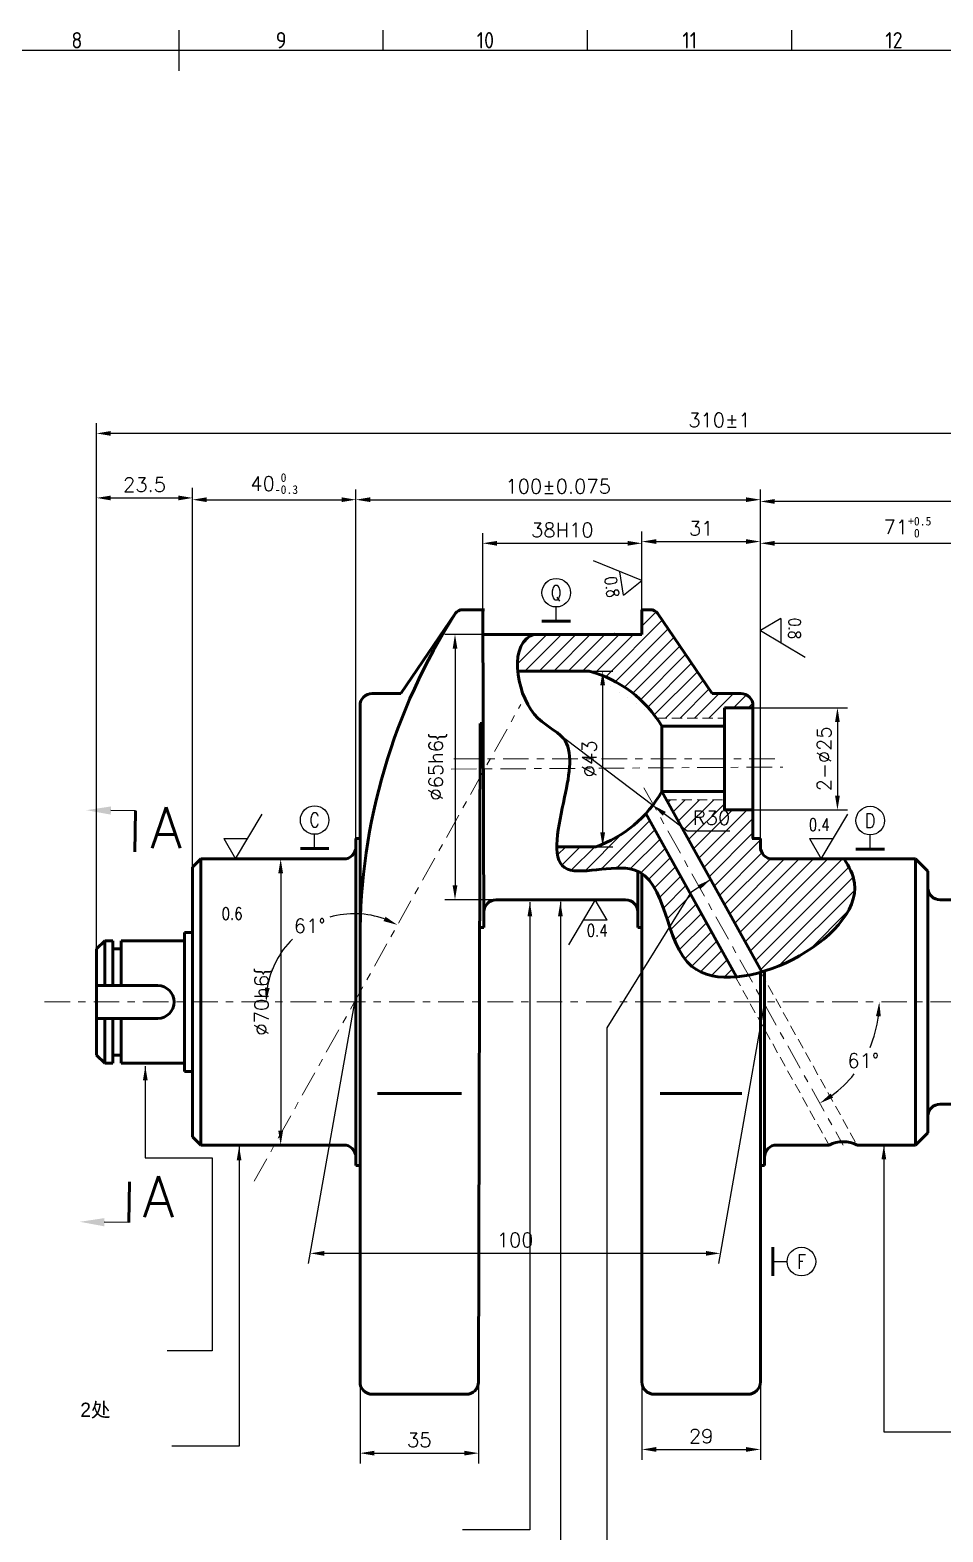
# Model space of a CAD drawing. Header units: millimetres. Extents: x -83 to 757, y -104 to 490.
# Drawn here: x 301 to 524.4, y 107.1 to 474.6 of the extents above; entities that cross this region are included whole.
import ezdxf
from ezdxf.enums import TextEntityAlignment as Align

# ---------------------------------------------------------------- set-up
doc = ezdxf.new("R2010")
doc.units = ezdxf.units.MM
doc.linetypes.add('AX_CENTER', pattern=[12.05, 6.25, -2, 1.8, -2])
doc.linetypes.add('AX_DASHED', pattern=[3.75, 2.5, -1.25])
for name, color, linetype in [('a1', 7, 'Continuous'), ('dim', 1, 'Continuous'), ('f', 6, 'Continuous')]:
    doc.layers.add(name, color=color, linetype=linetype)
for name, color, linetype, lineweight in [('b', 7, 'Continuous', 50), ('c2', 1, 'AX_CENTER', 18), ('x', 4, 'AX_DASHED', 18)]:
    doc.layers.add(name, color=color, linetype=linetype, lineweight=lineweight)
doc.styles.add('ISO Proportional', font='isocp.shx', dxfattribs={"bigfont": 'gbcbig.shx'})
doc.styles.get("Standard").update_dxf_attribs({"font": 'romans.shx', "bigfont": 'gbcbig.shx'})
doc.dimstyles.get("Standard").update_dxf_attribs({"dimtxt": 3.5, "dimasz": 3.5, "dimexe": 2.5, "dimexo": 0.0625, "dimgap": 1.5, "dimtad": 1, "dimdsep": 46, "dimtxsty": 'Standard', "dimcen": 0.09, "dimazin": 0, "dimtfac": 1, "dimtdec": 0, "dimtmove": 0, "dimatfit": 3, "dimfxl": 1, "dimtolj": 1, "dimtzin": 0, "dimarcsym": 0})

# ---------------------------------------------------------------- blocks, each defined once
blk = doc.blocks.new('zSec_56A')
at = {"layer": 'b', "lineweight": 50}
for p, q in [((0, 0), (-0.16, -10)), ((-1.62, -100.75), (-1.46, -90.75))]:
    blk.add_line(p, q, dxfattribs=at)
at = {"layer": 'dim', "lineweight": -3}
for p, q in [((0, 0), (-6, 0.1)), ((-1.62, -100.75), (-7.62, -100.65))]:
    blk.add_line(p, q, dxfattribs=at)
at = {"layer": 'dim'}
for points in [[(-5.98, 1.1), (-12, 0.19), (-6.02, -0.9)], [(-7.64, -101.65), (-13.62, -100.55), (-7.6, -99.65)]]:
    blk.add_solid(points, dxfattribs=at)
blk = doc.blocks.new('*D34')
at = {"layer": 'Defpoints', "color": 0, "transparency": 16777216}
for p in [(381.73, 143.77), (410.74, 143.76), (410.74, 126.35)]:
    blk.add_point(p, dxfattribs=at)
at = {"layer": 'dim', "color": 0, "lineweight": -2, "transparency": 16777216}
for p, q in [((381.73, 143.71), (381.73, 123.85)), ((410.74, 143.7), (410.74, 123.85)), ((385.23, 126.35), (407.24, 126.35))]:
    blk.add_line(p, q, dxfattribs=at)
at = {"layer": 'dim', "color": 0, "transparency": 16777216}
for points in [[(385.23, 126.94), (385.23, 125.77), (381.73, 126.35)], [(407.24, 126.94), (407.24, 125.77), (410.74, 126.35)]]:
    blk.add_solid(points, dxfattribs=at)
at = {"layer": 'dim', "color": 0, "transparency": 16777216, "insert": (396.23, 129.6), "char_height": 3.5, "attachment_point": 5, "line_spacing_factor": 3.5}
blk.add_mtext('\\A1;35', dxfattribs=at)
blk = doc.blocks.new('*D35')
at = {"layer": 'Defpoints', "color": 0, "transparency": 16777216}
for p in [(450.73, 143.77), (479.73, 143.77), (479.73, 127.26)]:
    blk.add_point(p, dxfattribs=at)
at = {"layer": 'dim', "color": 0, "lineweight": -2, "transparency": 16777216}
for p, q in [((450.73, 143.71), (450.73, 124.76)), ((479.73, 143.71), (479.73, 124.76)), ((454.23, 127.26), (476.23, 127.26))]:
    blk.add_line(p, q, dxfattribs=at)
at = {"layer": 'dim', "color": 0, "transparency": 16777216}
for points in [[(454.23, 127.85), (454.23, 126.68), (450.73, 127.26)], [(476.23, 127.85), (476.23, 126.68), (479.73, 127.26)]]:
    blk.add_solid(points, dxfattribs=at)
at = {"layer": 'dim', "color": 0, "transparency": 16777216, "insert": (465.23, 130.51), "char_height": 3.5, "attachment_point": 5, "line_spacing_factor": 3.5}
blk.add_mtext('\\A1;29', dxfattribs=at)
blk = doc.blocks.new('*D36')
at = {"layer": 'Defpoints', "color": 0, "transparency": 16777216}
for p in [(380.36, 236.77), (480.73, 236.77), (369.51, 175.25)]:
    blk.add_point(p, dxfattribs=at)
at = {"layer": 'dim', "color": 0, "lineweight": -2, "transparency": 16777216}
for p, q in [((380.34, 236.71), (369.07, 172.75)), ((480.72, 236.71), (469.44, 172.75)), ((466.38, 175.25), (373.01, 175.25))]:
    blk.add_line(p, q, dxfattribs=at)
at = {"layer": 'dim', "color": 0, "transparency": 16777216}
for points in [[(373.01, 175.83), (373.01, 174.66), (369.51, 175.25)], [(466.38, 175.83), (466.38, 174.66), (469.88, 175.25)]]:
    blk.add_solid(points, dxfattribs=at)
at = {"layer": 'dim', "color": 0, "transparency": 16777216, "insert": (419.69, 178.5), "char_height": 3.5, "attachment_point": 5, "line_spacing_factor": 3.5}
blk.add_mtext('\\A1;100', dxfattribs=at)
blk = doc.blocks.new('*D37')
at = {"layer": 'Defpoints', "color": 0, "transparency": 16777216}
for p in [(317.23, 375.92), (622.23, 255.77), (317.23, 249.77)]:
    blk.add_point(p, dxfattribs=at)
at = {"layer": 'dim', "color": 0, "lineweight": -2, "transparency": 16777216}
for p, q in [((317.23, 249.83), (317.23, 378.42)), ((618.73, 375.92), (320.73, 375.92)), ((622.23, 255.83), (622.23, 378.42))]:
    blk.add_line(p, q, dxfattribs=at)
at = {"layer": 'dim', "color": 0, "transparency": 16777216}
for points in [[(320.73, 376.51), (320.73, 375.34), (317.23, 375.92)], [(618.73, 376.51), (618.73, 375.34), (622.23, 375.92)]]:
    blk.add_solid(points, dxfattribs=at)
at = {"layer": 'dim', "color": 0, "transparency": 16777216, "insert": (469.73, 379.17), "char_height": 3.5, "attachment_point": 5, "line_spacing_factor": 3.5}
blk.add_mtext('\\A1;310%%p1', dxfattribs=at)
blk = doc.blocks.new('*D38')
at = {"layer": 'Defpoints', "color": 0, "transparency": 16777216}
for p in [(340.73, 360.13), (340.73, 269.77), (317.23, 249.77)]:
    blk.add_point(p, dxfattribs=at)
at = {"layer": 'dim', "color": 0, "lineweight": -2, "transparency": 16777216}
for p, q in [((317.23, 249.83), (317.23, 362.63)), ((340.73, 269.83), (340.73, 362.63)), ((320.73, 360.13), (337.23, 360.13))]:
    blk.add_line(p, q, dxfattribs=at)
at = {"layer": 'dim', "color": 0, "transparency": 16777216}
for points in [[(320.73, 360.71), (320.73, 359.54), (317.23, 360.13)], [(337.23, 360.71), (337.23, 359.54), (340.73, 360.13)]]:
    blk.add_solid(points, dxfattribs=at)
at = {"layer": 'dim', "color": 0, "transparency": 16777216, "insert": (328.98, 363.38), "char_height": 3.5, "attachment_point": 5, "line_spacing_factor": 3.5}
blk.add_mtext('\\A1;23.5', dxfattribs=at)
blk = doc.blocks.new('*D39')
at = {"layer": 'Defpoints', "color": 0, "transparency": 16777216}
for p in [(380.73, 359.7), (380.73, 276.77), (340.73, 269.77)]:
    blk.add_point(p, dxfattribs=at)
at = {"layer": 'dim', "color": 0, "lineweight": -2, "transparency": 16777216}
for p, q in [((340.73, 269.83), (340.73, 362.2)), ((380.73, 276.83), (380.73, 362.2)), ((344.23, 359.7), (377.23, 359.7))]:
    blk.add_line(p, q, dxfattribs=at)
at = {"layer": 'dim', "color": 0, "transparency": 16777216}
for points in [[(344.23, 360.28), (344.23, 359.12), (340.73, 359.7)], [(377.23, 360.28), (377.23, 359.12), (380.73, 359.7)]]:
    blk.add_solid(points, dxfattribs=at)
at = {"layer": 'dim', "color": 0, "transparency": 16777216, "insert": (360.73, 363.65), "char_height": 3.5, "attachment_point": 5, "line_spacing_factor": 3.5}
blk.add_mtext('\\A1;40{\\Ftxt;\\H0.60x\\S 0^ -0.3;}', dxfattribs=at)
blk = doc.blocks.new('*D40')
at = {"layer": 'Defpoints', "color": 0, "transparency": 16777216}
for p in [(479.73, 359.7), (380.73, 276.77), (479.73, 276.77)]:
    blk.add_point(p, dxfattribs=at)
at = {"layer": 'dim', "color": 0, "lineweight": -2, "transparency": 16777216}
for p, q in [((380.73, 276.83), (380.73, 362.2)), ((479.73, 276.83), (479.73, 362.2)), ((384.23, 359.7), (476.23, 359.7))]:
    blk.add_line(p, q, dxfattribs=at)
at = {"layer": 'dim', "color": 0, "transparency": 16777216}
for points in [[(384.23, 360.28), (384.23, 359.12), (380.73, 359.7)], [(476.23, 360.28), (476.23, 359.12), (479.73, 359.7)]]:
    blk.add_solid(points, dxfattribs=at)
at = {"layer": 'dim', "color": 0, "transparency": 16777216, "insert": (430.23, 362.95), "char_height": 3.5, "attachment_point": 5, "line_spacing_factor": 3.5}
blk.add_mtext('\\A1;100%%p0.075', dxfattribs=at)
blk = doc.blocks.new('*D41')
at = {"layer": 'Defpoints', "color": 0, "transparency": 16777216}
for p in [(479.73, 359.27), (479.73, 276.77), (599.73, 257.77)]:
    blk.add_point(p, dxfattribs=at)
at = {"layer": 'dim', "color": 0, "lineweight": -2, "transparency": 16777216}
for p, q in [((479.73, 276.83), (479.73, 361.77)), ((599.73, 257.83), (599.73, 361.77)), ((596.23, 359.27), (483.23, 359.27))]:
    blk.add_line(p, q, dxfattribs=at)
at = {"layer": 'dim', "color": 0, "transparency": 16777216}
for points in [[(483.23, 359.86), (483.23, 358.69), (479.73, 359.27)], [(596.23, 359.86), (596.23, 358.69), (599.73, 359.27)]]:
    blk.add_solid(points, dxfattribs=at)
at = {"layer": 'dim', "color": 0, "transparency": 16777216, "insert": (539.73, 362.52), "char_height": 3.5, "attachment_point": 5, "line_spacing_factor": 3.5}
blk.add_mtext('\\A1;119%%p0.5', dxfattribs=at)
blk = doc.blocks.new('*D42')
at = {"layer": 'Defpoints', "color": 0, "transparency": 16777216}
for p in [(450.73, 349.03), (411.76, 332.77), (450.73, 332.77)]:
    blk.add_point(p, dxfattribs=at)
at = {"layer": 'dim', "color": 0, "lineweight": -2, "transparency": 16777216}
for p, q in [((411.76, 332.83), (411.76, 351.53)), ((450.73, 332.83), (450.73, 351.53)), ((415.26, 349.03), (447.23, 349.03))]:
    blk.add_line(p, q, dxfattribs=at)
at = {"layer": 'dim', "color": 0, "transparency": 16777216}
for points in [[(415.26, 349.61), (415.26, 348.44), (411.76, 349.03)], [(447.23, 349.61), (447.23, 348.44), (450.73, 349.03)]]:
    blk.add_solid(points, dxfattribs=at)
at = {"layer": 'dim', "color": 0, "transparency": 16777216, "insert": (431.24, 352.28), "char_height": 3.5, "attachment_point": 5, "line_spacing_factor": 3.5}
blk.add_mtext('\\A1;38H10', dxfattribs=at)
blk = doc.blocks.new('*D43')
at = {"layer": 'Defpoints', "color": 0, "transparency": 16777216}
for p in [(479.73, 349.45), (450.73, 332.77), (479.73, 276.77)]:
    blk.add_point(p, dxfattribs=at)
at = {"layer": 'dim', "color": 0, "lineweight": -2, "transparency": 16777216}
for p, q in [((450.73, 332.83), (450.73, 351.95)), ((454.23, 349.45), (476.23, 349.45)), ((479.73, 276.83), (479.73, 351.95))]:
    blk.add_line(p, q, dxfattribs=at)
at = {"layer": 'dim', "color": 0, "transparency": 16777216}
for points in [[(454.23, 350.04), (454.23, 348.87), (450.73, 349.45)], [(476.23, 350.04), (476.23, 348.87), (479.73, 349.45)]]:
    blk.add_solid(points, dxfattribs=at)
at = {"layer": 'dim', "color": 0, "transparency": 16777216, "insert": (465.23, 352.7), "char_height": 3.5, "attachment_point": 5, "line_spacing_factor": 3.5}
blk.add_mtext('\\A1;31', dxfattribs=at)
blk = doc.blocks.new('*D44')
at = {"layer": 'Defpoints', "color": 0, "transparency": 16777216}
for p in [(551.73, 349.03), (479.73, 276.77), (551.73, 261.77)]:
    blk.add_point(p, dxfattribs=at)
at = {"layer": 'dim', "color": 0, "lineweight": -2, "transparency": 16777216}
for p, q in [((479.73, 276.83), (479.73, 351.53)), ((551.73, 261.83), (551.73, 351.53)), ((483.23, 349.03), (548.23, 349.03))]:
    blk.add_line(p, q, dxfattribs=at)
at = {"layer": 'dim', "color": 0, "transparency": 16777216}
for points in [[(483.23, 349.61), (483.23, 348.44), (479.73, 349.03)], [(548.23, 349.61), (548.23, 348.44), (551.73, 349.03)]]:
    blk.add_solid(points, dxfattribs=at)
at = {"layer": 'dim', "color": 0, "transparency": 16777216, "insert": (515.73, 352.98), "char_height": 3.5, "attachment_point": 5, "line_spacing_factor": 3.5}
blk.add_mtext('\\A1;71{\\Ftxt;\\H0.60x\\S+0.5^  0;}', dxfattribs=at)
blk = doc.blocks.new('*D49')
at = {"layer": 'Defpoints', "color": 0, "transparency": 16777216}
for p in [(476.71, 308.77), (477.92, 283.77), (498.59, 283.77)]:
    blk.add_point(p, dxfattribs=at)
at = {"layer": 'dim', "color": 0, "lineweight": -2, "transparency": 16777216}
for p, q in [((476.77, 308.77), (501.09, 308.77)), ((498.59, 305.27), (498.59, 287.27)), ((477.98, 283.77), (501.09, 283.77))]:
    blk.add_line(p, q, dxfattribs=at)
at = {"layer": 'dim', "color": 0, "transparency": 16777216}
for points in [[(498, 305.27), (499.17, 305.27), (498.59, 308.77)], [(498, 287.27), (499.17, 287.27), (498.59, 283.77)]]:
    blk.add_solid(points, dxfattribs=at)
at = {"layer": 'dim', "color": 0, "transparency": 16777216, "insert": (495.34, 296.27), "char_height": 3.5, "attachment_point": 5, "rotation": 90, "line_spacing_factor": 3.5}
blk.add_mtext('\\A1;2-%%c25', dxfattribs=at)
blk = doc.blocks.new('*D50')
at = {"layer": 'Defpoints', "color": 0, "transparency": 16777216}
for p in [(437.83, 317.77), (437.83, 274.77), (441.12, 274.77)]:
    blk.add_point(p, dxfattribs=at)
at = {"layer": 'dim', "color": 0, "lineweight": -2, "transparency": 16777216}
for p, q in [((437.89, 317.77), (443.62, 317.77)), ((441.12, 314.27), (441.12, 278.27)), ((437.89, 274.77), (443.62, 274.77))]:
    blk.add_line(p, q, dxfattribs=at)
at = {"layer": 'dim', "color": 0, "transparency": 16777216}
for points in [[(440.54, 314.27), (441.7, 314.27), (441.12, 317.77)], [(440.54, 278.27), (441.7, 278.27), (441.12, 274.77)]]:
    blk.add_solid(points, dxfattribs=at)
at = {"layer": 'dim', "color": 0, "transparency": 16777216, "insert": (437.87, 296.27), "char_height": 3.5, "attachment_point": 5, "rotation": 90, "line_spacing_factor": 3.5}
blk.add_mtext('\\A1;%%c43', dxfattribs=at)
blk = doc.blocks.new('*D51')
at = {"layer": 'Defpoints', "color": 0, "transparency": 16777216}
for p in [(429.52, 303.08), (453.42, 284.94)]:
    blk.add_point(p, dxfattribs=at)
at = {"layer": 'dim', "color": 0, "lineweight": -2, "transparency": 16777216}
for p, q in [((429.52, 303.08), (453.42, 284.94)), ((461.78, 278.59), (456.2, 282.83)), ((472.28, 278.59), (461.78, 278.59))]:
    blk.add_line(p, q, dxfattribs=at)
at = {"layer": 'dim', "color": 0, "transparency": 16777216}
blk.add_solid([(456.56, 283.29), (455.85, 282.36), (453.42, 284.94)], dxfattribs=at)
at = {"layer": 'dim', "color": 0, "transparency": 16777216, "insert": (467.78, 281.84), "char_height": 3.5, "attachment_point": 5}
blk.add_mtext('\\A3;R30', dxfattribs=at)
blk = doc.blocks.new('_NONE')
blk = doc.blocks.new('*D52')
at = {"layer": 'Defpoints', "color": 0, "transparency": 16777216}
for p in [(451.24, 289.14), (304.49, 236.77), (628.94, 236.77), (502.01, 218.31), (499.97, 201.77)]:
    blk.add_point(p, dxfattribs=at)
at = {"layer": 'dim', "color": 0, "lineweight": -2, "transparency": 16777216}
for start, end in [(336.9283, 352.9298), (306.2224, 321.6178)]:
    blk.add_arc((480.45, 236.77), 28.38, start, end, dxfattribs=at)
at = {"layer": 'dim', "color": 0, "transparency": 16777216}
for points in [[(508.03, 233.31), (509.2, 233.24), (508.83, 236.77)], [(497.54, 213.38), (496.91, 214.36), (494.28, 211.98)]]:
    blk.add_solid(points, dxfattribs=at)
at = {"layer": 'dim', "color": 0, "transparency": 16777216, "insert": (504.92, 222.4), "char_height": 3.5, "attachment_point": 5}
blk.add_mtext('\\A1;61%%d', dxfattribs=at)
blk = doc.blocks.new('*D53')
at = {"layer": 'Defpoints', "color": 0, "transparency": 16777216}
for p in [(421.08, 309.57), (376.41, 258.02), (304.49, 236.77), (628.94, 236.77), (355.83, 192.93)]:
    blk.add_point(p, dxfattribs=at)
at = {"layer": 'dim', "color": 0, "lineweight": -2, "transparency": 16777216}
for start, end in [(70.0657, 106.1632), (134.5824, 170.7114)]:
    blk.add_arc((380.36, 236.77), 21.61, start, end, dxfattribs=at)
at = {"layer": 'dim', "color": 0, "transparency": 16777216}
for points in [[(387.97, 257.62), (387.48, 256.56), (390.91, 255.63)], [(359.61, 240.21), (358.44, 240.31), (358.74, 236.77)]]:
    blk.add_solid(points, dxfattribs=at)
at = {"layer": 'dim', "color": 0, "transparency": 16777216, "insert": (369.42, 255.41), "char_height": 3.5, "attachment_point": 5}
blk.add_mtext('\\A1;61%%d', dxfattribs=at)
blk = doc.blocks.new('*D54')
at = {"layer": 'Defpoints', "color": 0, "transparency": 16777216}
for p in [(367.2, 271.77), (362.31, 201.77), (367.2, 201.77)]:
    blk.add_point(p, dxfattribs=at)
at = {"layer": 'dim', "color": 0, "lineweight": -2, "transparency": 16777216}
for p, q in [((367.14, 271.77), (359.81, 271.77)), ((362.31, 268.27), (362.31, 205.27)), ((367.14, 201.77), (359.81, 201.77))]:
    blk.add_line(p, q, dxfattribs=at)
at = {"layer": 'dim', "color": 0, "transparency": 16777216}
for points in [[(361.72, 268.27), (362.89, 268.27), (362.31, 271.77)], [(361.72, 205.27), (362.89, 205.27), (362.31, 201.77)]]:
    blk.add_solid(points, dxfattribs=at)
at = {"layer": 'dim', "color": 0, "transparency": 16777216, "insert": (358.14, 236.77), "char_height": 3.5, "attachment_point": 5, "rotation": 90, "line_spacing_factor": 3.5}
blk.add_mtext('\\A1;%%c70h6{\\Fgdt;\\{}', dxfattribs=at)
blk = doc.blocks.new('*D55')
at = {"layer": 'Defpoints', "color": 0, "transparency": 16777216}
for p in [(424.37, 326.73), (404.98, 261.79), (415.05, 261.79)]:
    blk.add_point(p, dxfattribs=at)
at = {"layer": 'dim', "color": 0, "lineweight": -2, "transparency": 16777216}
for p, q in [((424.31, 326.73), (402.48, 326.73)), ((404.98, 323.23), (404.98, 265.29)), ((414.99, 261.79), (402.48, 261.79))]:
    blk.add_line(p, q, dxfattribs=at)
at = {"layer": 'dim', "color": 0, "transparency": 16777216}
for points in [[(404.4, 323.23), (405.56, 323.23), (404.98, 326.73)], [(404.4, 265.29), (405.56, 265.29), (404.98, 261.79)]]:
    blk.add_solid(points, dxfattribs=at)
at = {"layer": 'dim', "color": 0, "transparency": 16777216, "insert": (400.81, 294.26), "char_height": 3.5, "attachment_point": 5, "rotation": 90, "line_spacing_factor": 3.5}
blk.add_mtext('\\A1;%%c65h6{\\Fgdt;\\{}', dxfattribs=at)
blk = doc.blocks.new('*U9')
at = {"layer": 'dim'}
for p, q in [((5, 2.89), (0, 0)), ((0, 0), (11, -6.53)), ((5, 2.89), (5, -2.89))]:
    blk.add_line(p, q, dxfattribs=at)
at = {"layer": 'dim', "width": 0.8}
blk.add_text('0.4', height=3, rotation=270, dxfattribs=at).set_placement((6, -2.1), align=Align.BOTTOM_RIGHT)
blk = doc.blocks.new('*U10')
at = {"layer": 'dim'}
for p, q in [((5, 2.89), (0, 0)), ((0, 0), (11, -6.53)), ((5, 2.89), (5, -2.89))]:
    blk.add_line(p, q, dxfattribs=at)
at = {"layer": 'dim', "width": 0.8}
blk.add_text('0.8', height=3, rotation=270, dxfattribs=at).set_placement((6, -2.1), align=Align.BOTTOM_RIGHT)
blk = doc.blocks.new('*U11')
at = {"layer": 'dim'}
for p, q in [((5, 2.89), (0, 0)), ((0, 0), (11, -6.53)), ((5, 2.89), (5, -2.89))]:
    blk.add_line(p, q, dxfattribs=at)
at = {"layer": 'dim', "width": 0.8}
blk.add_text('0.8', height=3, rotation=90, dxfattribs=at).set_placement((6, -2.1), align=Align.TOP_LEFT)
blk = doc.blocks.new('*U12')
at = {"layer": 'dim'}
for p, q in [((5, 2.89), (0, 0)), ((0, 0), (11, -6.53)), ((5, 2.89), (5, -2.89))]:
    blk.add_line(p, q, dxfattribs=at)
at = {"layer": 'dim', "width": 0.8}
blk.add_text('0.4', height=3, rotation=90, dxfattribs=at).set_placement((6, -2.1), align=Align.TOP_LEFT)
blk = doc.blocks.new('zSec_18B4')
at = {"layer": 'b', "lineweight": 50}
blk.add_line((-3.5, 0.87), (3.5, 0.87), dxfattribs=at)
at = {"layer": 'dim', "lineweight": -3}
blk.add_line((0, 0.87), (0, 4.38), dxfattribs=at)
at = {"layer": 'dim'}
blk.add_circle((0, 7.88), 3.5, dxfattribs=at)
at = {"layer": 'dim', "width": 0.8}
blk.add_text('C', height=3.5, dxfattribs=at).set_placement((0, 6.12), align=Align.CENTER)
blk = doc.blocks.new('zSec_18C0')
at = {"layer": 'b', "lineweight": 50}
blk.add_line((0.87, 3.5), (0.87, -3.5), dxfattribs=at)
at = {"layer": 'dim', "lineweight": -3}
blk.add_line((0.87, 0), (4.38, 0), dxfattribs=at)
at = {"layer": 'dim'}
blk.add_circle((7.88, 0), 3.5, dxfattribs=at)
at = {"layer": 'dim', "width": 0.8}
blk.add_text('F', height=3.5, dxfattribs=at).set_placement((7.88, -1.75), align=Align.CENTER)
blk = doc.blocks.new('zSec_18E4')
at = {"layer": 'b', "lineweight": 50}
blk.add_line((-3.5, 0.87), (3.5, 0.87), dxfattribs=at)
at = {"layer": 'dim', "lineweight": -3}
blk.add_line((0, 0.87), (0, 4.38), dxfattribs=at)
at = {"layer": 'dim'}
blk.add_circle((0, 7.88), 3.5, dxfattribs=at)
at = {"layer": 'dim', "width": 0.8}
blk.add_text('D', height=3.5, dxfattribs=at).set_placement((0, 6.12), align=Align.CENTER)
blk = doc.blocks.new('zSec_18F0')
at = {"layer": 'b', "lineweight": 50}
blk.add_line((-3.5, 0.87), (3.5, 0.87), dxfattribs=at)
at = {"layer": 'dim', "lineweight": -3}
blk.add_line((0, 0.87), (0, 4.38), dxfattribs=at)
at = {"layer": 'dim'}
blk.add_circle((0, 7.88), 3.5, dxfattribs=at)
at = {"layer": 'dim', "width": 0.8}
blk.add_text('Q', height=3.5, dxfattribs=at).set_placement((0, 6.12), align=Align.CENTER)
blk = doc.blocks.new('ISO A1')
at = {"layer": 'a1'}
for p, q in [((420, 569), (420, 579)), ((470, 574), (470, 579)), ((520, 574), (520, 579)), ((570, 574), (570, 579)), ((820, 574), (20, 574))]:
    blk.add_line(p, q, dxfattribs=at)
at = {"layer": 'a1', "style": 'ISO Proportional'}
for s, p in [('8', (395, 576.5)), ('9', (445, 576.5)), ('10', (495, 576.5)), ('11', (545, 576.5)), ('12', (595, 576.5))]:
    blk.add_text(s, height=4, dxfattribs=at).set_placement(p, align=Align.MIDDLE)
at = {"layer": 'a1', "style": 'ISO Proportional', "flags": 8}
for tag, p in [('DESIGNED_BY', (652, 43)), ('CHECKED_BY', (684, 43)), ('APPROVED_BY_DATE', (709, 43)), ('FILENAME', (747, 43)), ('DATE', (772, 43)), ('SCALE', (802, 43)), ('EDITION', (787, 23)), ('SHEET', (802, 23))]:
    blk.add_attdef(tag, text='', height=2.5, dxfattribs=at).set_placement(p, align=Align.MIDDLE_LEFT)
for tag, height, p in [('TITLE', 5, (772.5, 35)), ('OWNER', 5, (687.5, 30)), ('DRAWING_NUMBER', 3, (755, 25))]:
    blk.add_attdef(tag, text='', height=height, dxfattribs=at).set_placement(p, align=Align.MIDDLE)

msp = doc.modelspace()

# ---------------------------------------------------------------- hatches: boundary and pattern name
at = {"layer": 'f'}
h = msp.add_hatch(dxfattribs=at)
h.set_pattern_fill('ANSI31', color=256, scale=20, style=0)
h.set_pattern_definition([(45, (-441.2143, -124.7837), (-1.767767, 1.767767), [])])
edge = h.paths.add_edge_path()
edge.add_spline(control_points=[(449.727, 268.753), (450.078, 268.59), (450.411, 268.401), (450.727, 268.189)], knot_values=[78.3823429, 78.3823429, 78.3823429, 78.3823429, 79.6679704, 79.6679704, 79.6679704, 79.6679704], degree=3, periodic=0)
edge.add_spline(control_points=[(450.727, 268.189), (456.993, 263.987), (456.623, 244.883), (469.57, 242.512), (473.894, 242.908)], knot_values=[79.6679704, 79.6679704, 79.6679704, 79.6679704, 105.1481065, 116.1482082, 116.1482082, 116.1482082, 116.1482082], degree=3, periodic=0)
edge.add_line((473.894, 242.908), (451.724, 282.904))
edge.add_arc((429.519, 303.078), 30, 289.33451, 317.74419, ccw=False)
edge.add_line((439.452, 274.769), (429.912, 274.769))
edge.add_spline(control_points=[(429.912, 274.769), (429.928, 272.433), (431.664, 266.068), (444.235, 270.873), (449.409, 268.901), (449.727, 268.753)], knot_values=[53.3732423, 53.3732423, 53.3732423, 53.3732423, 60.288019, 77.2180552, 78.3823429, 78.3823429, 78.3823429, 78.3823429], degree=3, periodic=0)
edge = h.paths.add_edge_path()
edge.add_arc((474.919, 309.269), 3, 0, 90)
edge.add_line((474.919, 312.269), (467.919, 312.269))
edge.add_line((467.919, 312.269), (454.515, 331.897))
edge.add_arc((452.863, 330.769), 2, 34.33022, 90)
edge.add_line((452.863, 332.769), (450.727, 332.769))
edge.add_line((450.727, 332.769), (450.727, 326.729))
edge.add_line((450.727, 326.729), (424.373, 326.729))
edge.add_spline(control_points=[(424.373, 326.729), (421.051, 325.844), (419.944, 322.01), (420.321, 317.769)], knot_values=[1.2649784, 1.2649784, 1.2649784, 1.2649784, 10.9115581, 10.9115581, 10.9115581, 10.9115581], degree=3, periodic=0)
edge.add_line((420.321, 317.769), (437.83, 317.769))
edge.add_arc((429.881, 288.842), 30, 35.51516, 74.63374, ccw=False)
edge.add_line((454.3, 306.269), (470.919, 306.269))
edge.add_line((470.919, 306.269), (470.919, 308.769))
edge.add_line((470.919, 308.769), (477.919, 308.769))
edge.add_line((477.919, 308.769), (477.919, 309.269))
edge = h.paths.add_edge_path()
edge.add_line((477.919, 283.769), (470.919, 283.769))
edge.add_line((470.919, 283.769), (470.919, 286.269))
edge.add_line((470.919, 286.269), (456.719, 286.269))
edge.add_line((456.719, 286.269), (480.078, 244.127))
edge.add_spline(control_points=[(480.078, 244.127), (480.295, 244.191), (480.511, 244.256), (480.727, 244.324)], knot_values=[121.230375, 121.230375, 121.230375, 121.230375, 121.753437, 121.753437, 121.753437, 121.753437], degree=3, periodic=0)
edge.add_spline(control_points=[(480.727, 244.324), (492.282, 247.934), (506.704, 259.591), (501.466, 269.831), (500.221, 271.769)], knot_values=[121.753437, 121.753437, 121.753437, 121.753437, 149.7084117, 156.30965, 156.30965, 156.30965, 156.30965], degree=3, periodic=0)
edge.add_line((500.221, 271.769), (482.727, 271.769))
edge.add_arc((482.727, 274.769), 3, 180, 270, ccw=False)
edge.add_line((479.727, 274.769), (479.727, 276.769))
edge.add_line((479.727, 276.769), (477.919, 276.769))
edge.add_line((477.919, 276.769), (477.919, 283.769))

# ---------------------------------------------------------------- linework, layer by layer
at = {"layer": 'b'}
for p, q in [((405.131, 331.897), (391.727, 312.269)), ((406.783, 332.769), (412.238, 332.769)), ((412.041, 255.012), (411.756, 332.769)), ((450.727, 332.769), (452.863, 332.769)), ((450.727, 332.769), (450.727, 326.729)), ((454.515, 331.897), (467.919, 312.269)), ((411.727, 326.729), (450.727, 326.729)), ((420.321, 317.769), (437.83, 317.769)), ((381.727, 309.269), (381.727, 143.769)), ((384.727, 312.269), (391.727, 312.269)), ((467.919, 312.269), (474.919, 312.269)), ((470.919, 308.769), (477.919, 308.769)), ((470.919, 308.769), (470.919, 283.769)), ((477.919, 309.269), (477.919, 276.769)), ((411.178, 304.942), (410.735, 143.761)), ((411.178, 304.942), (412.168, 304.939)), ((455.61, 304.269), (470.919, 304.269)), ((455.61, 288.269), (455.61, 304.269)), ((455.61, 288.269), (470.919, 288.269)), ((455.61, 288.269), (480.078, 244.127)), ((470.919, 283.769), (477.919, 283.769)), ((451.724, 282.904), (473.894, 242.908)), ((380.727, 276.769), (380.727, 196.769)), ((380.727, 276.769), (381.727, 276.769)), ((479.727, 276.769), (477.727, 276.769)), ((479.727, 276.769), (479.727, 274.769)), ((429.912, 274.769), (439.452, 274.769)), ((342.727, 271.769), (340.727, 269.769)), ((340.727, 269.769), (340.727, 203.769)), ((342.727, 271.769), (377.727, 271.769)), ((342.727, 271.769), (342.727, 201.769)), ((449.727, 268.753), (449.727, 255.009)), ((482.727, 271.769), (517.727, 271.769)), ((517.727, 271.769), (520.727, 268.769)), ((517.727, 271.769), (517.727, 201.769)), ((520.727, 268.769), (520.727, 204.769)), ((450.727, 268.189), (450.727, 143.769)), ((415.052, 261.786), (446.728, 261.772)), ((523.727, 261.769), (551.727, 261.769)), ((338.727, 253.769), (338.727, 219.769)), ((338.727, 253.769), (340.727, 253.769)), ((411.041, 255.013), (412.041, 255.012)), ((449.727, 255.009), (450.727, 255.009)), ((319.227, 251.769), (317.227, 249.769)), ((319.227, 251.769), (321.227, 251.769)), ((319.227, 251.769), (319.227, 240.769)), ((321.227, 251.769), (321.227, 240.769)), ((323.227, 251.769), (323.227, 240.769)), ((323.227, 251.769), (338.727, 251.769)), ((317.227, 249.769), (317.227, 223.769)), ((321.227, 249.769), (323.227, 249.769)), ((479.727, 244.026), (479.727, 143.769)), ((480.727, 244.324), (480.727, 196.769)), ((317.227, 240.769), (332.227, 240.769)), ((317.227, 232.769), (332.227, 232.769)), ((319.227, 232.769), (319.227, 221.769)), ((321.227, 232.769), (321.227, 221.769)), ((323.227, 232.769), (323.227, 221.769)), ((317.227, 223.769), (319.227, 221.769)), ((319.227, 221.769), (321.227, 221.769)), ((321.227, 223.769), (323.227, 223.769)), ((323.227, 221.769), (338.727, 221.769)), ((338.727, 219.769), (340.727, 219.769)), ((386.029, 214.341), (406.565, 214.341)), ((455.227, 214.341), (475.21, 214.341)), ((523.727, 211.769), (551.727, 211.769)), ((342.727, 201.769), (340.727, 203.769)), ((520.727, 204.769), (517.727, 201.769)), ((342.727, 201.769), (377.727, 201.769)), ((483.727, 201.769), (496.537, 201.769)), ((503.408, 201.769), (517.727, 201.769)), ((380.727, 196.769), (381.727, 196.769)), ((480.727, 196.769), (479.727, 196.769)), ((384.727, 140.769), (407.735, 140.769)), ((453.727, 140.769), (476.727, 140.769))]:
    msp.add_line(p, q, dxfattribs=at)
for centre, radius, start, end in [((528.938, 252.254), 147.211, 147.24742, 180), ((406.783, 330.769), 2, 90, 145.66978), ((452.863, 330.769), 2, 34.33022, 90), ((443.919, 329.769), 3, 270, 271.4218), ((429.881, 288.842), 30, 30.94745, 74.63374), ((384.727, 309.269), 3, 90, 180), ((474.919, 309.269), 3, 0, 90), ((429.519, 303.078), 30, 289.33451, 330.42241), ((377.727, 274.769), 3, 270, 0), ((482.727, 274.769), 3, 180, 270), ((523.727, 264.769), 3, 180, 270), ((415.051, 258.786), 3, 89.9707, 179.85458), ((446.727, 258.772), 3, 0, 89.97476), ((332.227, 236.769), 4, 270, 90), ((523.727, 208.769), 3, 90, 180), ((499.972, 194.88), 7.698, 63.49852, 116.50148), ((377.727, 198.769), 3, 0, 90), ((483.727, 198.769), 3, 90, 180), ((384.727, 143.769), 3, 180, 270), ((407.735, 143.769), 3, 270, 359.84243), ((453.727, 143.769), 3, 180, 270), ((476.727, 143.769), 3, 270, 0)]:
    msp.add_arc(centre, radius, start, end, dxfattribs=at)
msp.add_open_spline([(424.373, 326.729), (418.076, 325.05), (420.576, 306.589), (434.676, 301.593), (431.897, 286.507), (426.567, 264.119), (457.689, 276.016), (454.591, 226.432), (509.221, 254.671), (501.466, 269.831), (500.221, 271.769)], degree=3, knots=[1.2649784, 1.2649784, 1.2649784, 1.2649784, 19.5501482, 28.7778128, 43.2336927, 60.288019, 77.2180552, 105.1481065, 149.7084117, 156.30965, 156.30965, 156.30965, 156.30965], dxfattribs=at)
at = {"layer": 'c2'}
for p, q in [((355.834, 192.934), (421.084, 309.575)), ((404.026, 293.753), (485.2, 294.269)), ((404.694, 296.269), (484.2, 296.269)), ((451.237, 289.143), (499.972, 201.769)), ((304.494, 236.769), (628.945, 236.769)), ((304.494, 236.769), (304.494, 236.769)), ((304.494, 236.769), (304.494, 236.769))]:
    msp.add_line(p, q, dxfattribs=at)
at = {"layer": 'dim'}
for p, q in [((351.276, 271.769), (357.806, 282.769)), ((348.386, 276.769), (351.276, 271.769)), ((348.386, 276.769), (354.166, 276.769))]:
    msp.add_line(p, q, dxfattribs=at)
at = {"layer": 'x'}
for p, q in [((454.3, 306.269), (470.919, 306.269)), ((456.719, 286.269), (470.919, 286.269)), ((473.605, 242.883), (496.537, 201.769)), ((479.822, 244.053), (503.408, 201.769))]:
    msp.add_line(p, q, dxfattribs=at)

# ---------------------------------------------------------------- block references
at = {"layer": 'a1'}
msp.add_blockref('ISO A1', (-82.576, -104.359), dxfattribs=at)
at = {"layer": 'dim'}
for name, p, rotation in [('*U11', (450.727, 339.918), 188.530765609949), ('*U9', (494.62, 271.769), 90), ('*U12', (439.326, 261.776), 269.9747630843103)]:
    msp.add_blockref(name, p, dxfattribs=dict(at, rotation=rotation))
for name, p in [('zSec_18F0', (429.749, 329.061)), ('*U10', (479.727, 327.695)), ('zSec_56A', (326.748, 283.525)), ('zSec_18B4', (370.622, 273.426)), ('zSec_18E4', (506.602, 273.283)), ('zSec_18C0', (481.9, 173.231))]:
    msp.add_blockref(name, p, dxfattribs=at)

# ---------------------------------------------------------------- texts
at = {"layer": 'b', "insert": (313.27, 138.71), "char_height": 3.5, "attachment_point": 1}
msp.add_mtext('{\\Faxtxt.shx,HZTXT.SHX;2\\f宋体|b0|i0|c134|p54;处}', dxfattribs=at)
at = {"layer": 'dim'}
for p in [(330.386, 274.433), (328.567, 184.112)]:
    msp.add_text('A', height=10, dxfattribs=at).set_placement(p)
at = {"layer": 'dim', "width": 0.8}
msp.add_text('0.6', height=3, dxfattribs=at).set_placement((353.004, 255.982), align=Align.BOTTOM_RIGHT)

# ---------------------------------------------------------------- dimensions: what is measured, and where the dimension line sits
at = {"layer": 'dim'}
dim = msp.add_linear_dim(base=(317.227, 375.923), p1=(622.227, 255.769), p2=(317.227, 249.769), text='310%%p1', dimstyle='Standard', override={"dimgap": 1.5}, dxfattribs=at)
dim.commit()
dim.dimension.update_dxf_attribs({"geometry": '*D37', "text_midpoint": (469.727, 375.923), "dimtype": 160})
dim = msp.add_linear_dim(base=(340.727, 360.127), p1=(317.227, 249.769), p2=(340.727, 269.769), dimstyle='Standard', dxfattribs=at)
dim.commit()
dim.dimension.update_dxf_attribs({"geometry": '*D38', "text_midpoint": (328.977, 363.377)})
for base, p1, p2, text, override, picture, middle in [((380.727, 359.7), (340.727, 269.769), (380.727, 276.769), '<>{\\Ftxt;\\H0.60x\\S 0^ -0.3;}', {"dimgap": 1.5}, '*D39', (360.727, 363.65)), ((479.727, 359.7), (380.727, 276.769), (479.727, 276.769), '100%%p0.075', {"dimgap": 1.5}, '*D40', (430.227, 362.95)), ((479.727, 359.273), (599.727, 257.769), (479.727, 276.769), '119%%p0.5', {"dimgap": 1.5}, '*D41', (539.727, 362.523)), ((450.727, 349.025), (411.756, 332.769), (450.727, 332.769), '38H10', {"dimgap": 1.5}, '*D42', (431.241, 352.275)), ((479.727, 349.452), (450.727, 332.769), (479.727, 276.769), '31', {"dimgap": 1.5}, '*D43', (465.227, 352.702)), ((551.727, 349.025), (479.727, 276.769), (551.727, 261.769), '71{\\Ftxt;\\H0.60x\\S+0.5^  0;}', {"dimgap": 1.5}, '*D44', (515.727, 352.975)), ((369.508, 175.247), (480.727, 236.769), (380.356, 236.769), '100', {"dimtxt": 3.5, "dimasz": 3.5, "dimgap": 1.5, "dimtad": 1, "dimse1": 0, "dimse2": 0, "dimsd1": 0, "dimsd2": 0, "dimtmove": 0, "dimatfit": 3}, '*D36', (419.693, 178.497)), ((410.735, 126.353), (381.727, 143.769), (410.735, 143.761), '35', {"dimgap": 1.5, "dimatfit": 3}, '*D34', (396.231, 129.603))]:
    dim = msp.add_linear_dim(base=base, p1=p1, p2=p2, text=text, dimstyle='Standard', override=override, dxfattribs=at)
    dim.commit()
    dim.dimension.update_dxf_attribs({"geometry": picture, "text_midpoint": middle})
for base, p1, p2, text, override, picture, middle in [((404.981, 261.786), (424.373, 326.729), (415.052, 261.786), '%%c65h6{\\Fgdt;\\{}', {"dimgap": 1.5, "dimlunit": 1}, '*D55', (400.815, 294.258)), ((441.121, 274.769), (437.83, 317.769), (437.83, 274.769), '%%c43', {"dimgap": 1.5}, '*D50', (437.871, 296.269)), ((498.586, 283.769), (476.707, 308.769), (477.919, 283.769), '2-%%c25', {"dimgap": 1.5}, '*D49', (495.336, 296.269)), ((362.307, 201.769), (367.198, 271.769), (367.198, 201.769), '%%c70h6{\\Fgdt;\\{}', {"dimgap": 1.5, "dimlunit": 1}, '*D54', (358.14, 236.769))]:
    dim = msp.add_linear_dim(base=base, p1=p1, p2=p2, angle=90, text=text, dimstyle='Standard', override=override, dxfattribs=at)
    dim.commit()
    dim.dimension.update_dxf_attribs({"geometry": picture, "text_midpoint": middle})
for base, line1, line2, override, picture, middle in [((376.41, 258.019), ((355.834, 192.934), (421.084, 309.575)), ((304.494, 236.769), (628.945, 236.769)), {"dimgap": 1.5, "dimtih": 1, "dimtoh": 1, "dimlunit": 1, "dimaunit": 0, "dimadec": 2}, '*D53', (369.423, 255.413)), ((502.01, 218.313), ((304.494, 236.769), (628.945, 236.769)), ((451.237, 289.143), (499.972, 201.769)), {"dimgap": 1.5, "dimtih": 1, "dimtoh": 1, "dimaunit": 0, "dimadec": 2}, '*D52', (504.923, 222.397))]:
    dim = msp.add_angular_dim_2l(base=base, line1=line1, line2=line2, text='61%%d', dimstyle='Standard', override=override, dxfattribs=at)
    dim.commit()
    dim.dimension.update_dxf_attribs({"geometry": picture, "text_midpoint": middle})
dim = msp.add_radius_dim(center=(429.519, 303.078), mpoint=(453.416, 284.941), dimstyle='Standard', override={"dimtoh": 1, "dimblk1": 'NONE', "dimsah": 1, "dimtolj": 3}, dxfattribs=at)
dim.commit()
dim.dimension.update_dxf_attribs({"geometry": '*D51', "text_midpoint": (467.78, 281.843)})
dim = msp.add_linear_dim(base=(479.727, 127.263), p1=(450.727, 143.769), p2=(479.727, 143.769), dimstyle='Standard', override={"dimatfit": 3}, dxfattribs=at)
dim.commit()
dim.dimension.update_dxf_attribs({"geometry": '*D35', "text_midpoint": (465.227, 130.513)})

# ---------------------------------------------------------------- leaders
for points in [[(467.574, 266.756), (462.731, 263.527), (442.147, 230.432), (442.147, 93.206), (457.484, 93.206)], [(423.301, 261.233), (423.301, 107.589), (406.799, 107.589)], [(430.774, 261.272), (430.774, 89.403), (416.327, 89.403)], [(329.173, 221.089), (329.173, 198.66), (345.54, 198.66), (345.54, 151.378), (334.554, 151.378)], [(352.126, 201.519), (352.126, 128.065), (335.703, 128.065)], [(509.953, 201.776), (509.953, 131.548), (603.993, 131.548)]]:
    msp.add_leader(points, dimstyle='Standard', override={"dimgap": 0.09, "dimlunit": 1, "dimtdec": 2}, dxfattribs=at)

doc.saveas('drawing.dxf')
